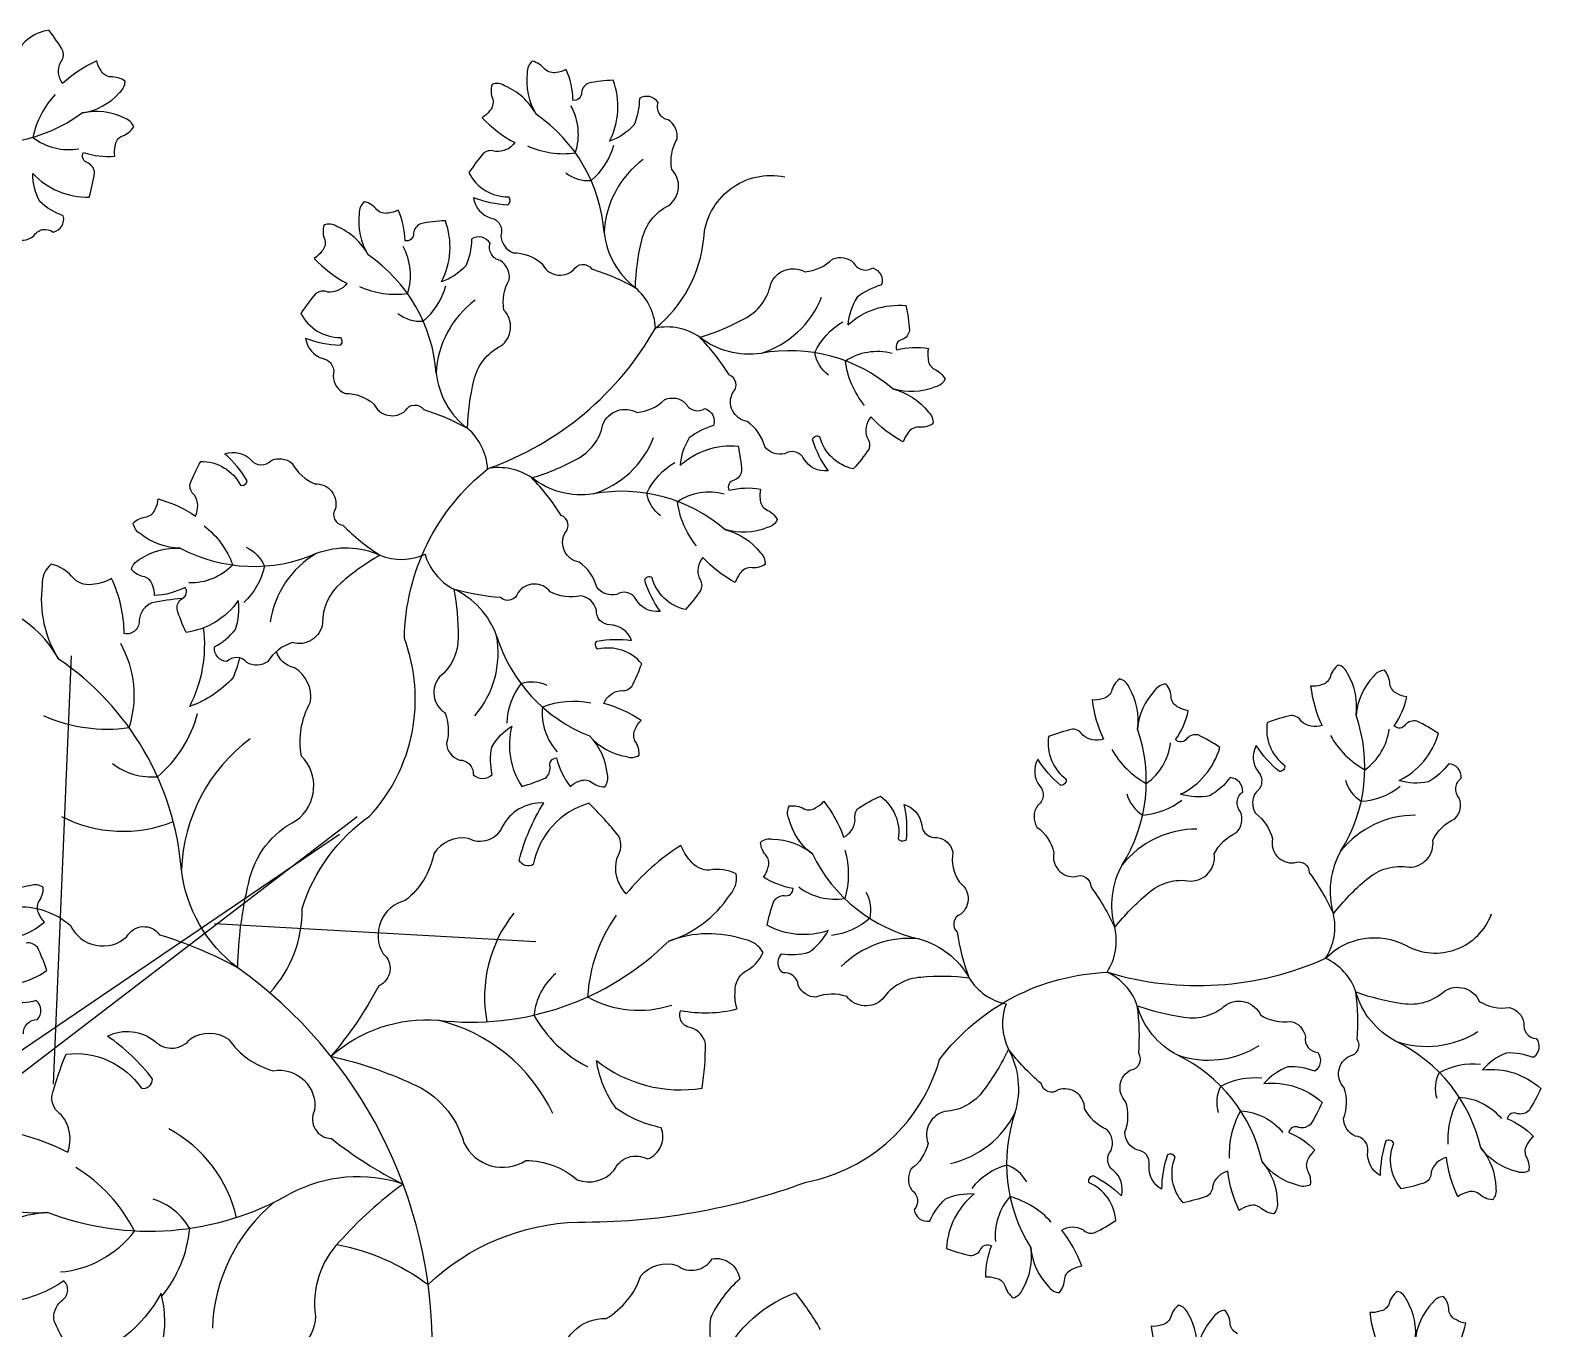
# Model space of a CAD drawing. Header units: millimetres. Extents: x 228.39 to 232.01, y 86.87 to 92.76.
# Drawn here: x 230.6875 to 231.0288, y 91.3293 to 91.6227 of the extents above; entities that cross this region are included whole.
import ezdxf

# ---------------------------------------------------------------- set-up
doc = ezdxf.new("R2010")
doc.units = ezdxf.units.MM
for name, color, linetype in [('62', 62, 'Continuous'), ('63', 63, 'Continuous'), ('CauleArvore', 253, 'Continuous')]:
    doc.layers.add(name, color=color, linetype=linetype)

msp = doc.modelspace()

# ---------------------------------------------------------------- linework, layer by layer
at = {"layer": '62'}
for points in [[(230.693202745197, 91.60814211129656, 0.1413864367129372), (230.6881438132827, 91.59843426680922, 0.210122964771746), (230.6985249428451, 91.59589964555491, 0.210122964771746)], [(230.7998805877268, 91.59654587974204, 0.1413864367129372), (230.8107106783113, 91.5949508328352, 0.210122964771746), (230.8097002248391, 91.60558902533553, 0.210122964771746)], [(230.6993083784269, 91.60397137163415, -0.2279428046577928), (230.6690012382495, 91.59820114086038, 0.2043996860364349), (230.6549318389085, 91.59561913895968, -0.2049975904848281), (230.6448132089782, 91.59431927651225, 0.1730102318134612), (230.6247390735394, 91.58830008519409, 0.1730102318134612)], [(230.8085585729412, 91.59042524809227, 0.1876286218963192), (230.8142598562833, 91.58871889803665, 0.1520058651265381), (230.8193852750884, 91.59666566501569)], [(230.7416595906927, 91.40520912775516, 0.1954096761169075), (230.7489560056534, 91.42429103527495, -0.1631901514612794), (230.7641824697438, 91.44508944905989, 0.2835782542006574), (230.7720612870612, 91.48525126402092, -0.2251438523393833), (230.7910315780741, 91.52366953510592, 0.1802530025354734), (230.8288098727848, 91.55536682629281, 0.2002582601934849), (230.8397097323997, 91.57560735896139, -0.4574430062941838), (230.8580431368692, 91.58953371425984)], [(230.7619399385646, 91.5647802600029, 0.1413864367129372), (230.7727700291491, 91.56318521309606, 0.210122964771746), (230.7717595756769, 91.5738234055964, 0.210122964771746)], [(230.770617923779, 91.55865962835313, 0.1876286218963192), (230.7763192071211, 91.55695327829751, 0.1520058651265381), (230.7814446259261, 91.56490004527656)], [(230.8678801786725, 91.54474989254183, -0.1876286218963192), (230.8647731651377, 91.54982559241029, -0.1520058651265381), (230.8711457722733, 91.55681207232807)], [(230.8824192319695, 91.54162189845437, 0.2279428046577942), (230.8526351464982, 91.54966718039778, -0.2043996860364329), (230.8388012520344, 91.55330559977912, 0.2049975904848279), (230.8288098727848, 91.55536682629281, 0.2049975904848279)], [(230.8760157210086, 91.53792475444284, -0.1413864367129372), (230.8717052960419, 91.54798732237109, -0.210122964771746), (230.8822483546685, 91.54972975477753, -0.210122964771746)], [(230.8444785828073, 91.50985627871523, 0.2279428046577942), (230.814694497336, 91.51790156065864, -0.2043996860364329), (230.8008606028721, 91.52153998003999, 0.2049975904848279), (230.7908692236226, 91.52360120655368, 0.2049975904848279)], [(230.8299395295103, 91.5129842728027, -0.1876286218963192), (230.8268325159755, 91.51805997267114, -0.1520058651265381), (230.8332051231111, 91.52504645258894)], [(230.8380750718463, 91.50615913470371, -0.1413864367129372), (230.8337646468797, 91.51622170263194, -0.210122964771746), (230.8443077055063, 91.5179641350384, -0.210122964771746)], [(230.7268295635353, 91.51070103658445, -0.1413864367129372), (230.7332857700458, 91.50186065004333, -0.210122964771746), (230.7234015205413, 91.49779939806554, -0.210122964771746)], [(230.7214176711458, 91.50566265914381, 0.2279428046577942), (230.7522472319894, 91.5044979758805, -0.2043996860364329), (230.766544666792, 91.50405290319232, 0.2049975904848279), (230.7767438375219, 91.50428362048972, 0.2049975904848279)], [(230.7362879146002, 91.50587308108497, -0.1876286218963192), (230.740453557035, 91.50162294163248, -0.1520058651265381), (230.7358090640289, 91.49338584820929)], [(230.7344088890821, 91.4108869047395, -0.2043996860364353), (230.7216812961895, 91.43303366126084, 0.2279428046577944), (230.6939139149106, 91.48061629938161, 0.2279428046577944)], [(230.8043379708189, 91.47465640509559, 0.1876286218963192), (230.7983992829633, 91.47504143602046, 0.1520058651265381), (230.7951854868334, 91.46614803746978)], [(230.7060908083608, 91.45701588200878, 0.1876286218963192), (230.7162895716937, 91.45402928926185, 0.152005865126538), (230.7253577451147, 91.4682740005664)], [(230.814167052738, 91.47063661557348, 0.1413864367129372), (230.8032550015668, 91.469763588689, 0.210122964771746), (230.8066242224995, 91.45962255786367, 0.210122964771746)], [(230.9813060918031, 91.46331838159233, 0.1413864367129372), (230.9890864566273, 91.45561766994304, 0.210122964771746), (230.9945743689237, 91.46478691061618, 0.210122964771746)], [(230.931921512287, 91.46020217199161, 0.1413864367129372), (230.9397018771112, 91.45250146034233, 0.210122964771746), (230.9451897894075, 91.46167070101546, 0.210122964771746)], [(230.9846716920091, 91.45324652503922, 0.1876286218963192), (230.98825410008, 91.44849440817694, 0.1520058651265381), (230.9970909956982, 91.4518604591539)], [(230.9352871124929, 91.4501303154385, 0.1876286218963192), (230.9388695205639, 91.44537819857622, 0.1520058651265381), (230.9477064161821, 91.4487442495532)], [(230.8715987341475, 91.43743238328426, -0.1413864367129372), (230.8715631972127, 91.42648552191537, -0.210122964771746), (230.8611941007624, 91.42906892949034, -0.210122964771746)], [(230.8642539488801, 91.43657917999919, 0.2279428046577942), (230.8884018235017, 91.41737765765924, -0.2043996860364329), (230.8996568888065, 91.40854939414845, 0.2049975904848279), (230.9080105220182, 91.40269336083112, 0.2049975904848279)], [(230.876358807257, 91.42793968803132, -0.1876286218963192), (230.8771971054552, 91.42204787011234, -0.1520058651265381), (230.8685756803638, 91.41816302098545)], [(230.7774297645163, 91.33933574524715, -0.1841083703680773), (230.8112610730076, 91.35343397237301, 0.09065442908466861), (230.8628242870416, 91.36244485700352, 0.2835782542006574), (230.8929634048098, 91.39013385704764, -0.2251438523393833), (230.9310055021397, 91.40984766756239, 0.1802530025354734), (230.9802188035423, 91.41300500582425, -0.3316125768266109), (230.9984162865816, 91.4158934951296, 0.4605227219911265), (231.0177080103944, 91.42308338330716, 0.4605227219911265)], [(230.819951657518, 91.4227340264391, 0.1413864367129372), (230.8134734222653, 91.40429061302635, 0.210122964771746), (230.8324662519956, 91.40244519464427, 0.210122964771746)], [(230.7554828820965, 91.39088539438174, -0.2043996860364329), (230.7796964411353, 91.39902013493864, 0.2279428046577942), (230.8318024282981, 91.41691150200265, 0.2279428046577942)], [(231.0152667735766, 91.37017363612917, 0.2279428046577942), (230.9960371997512, 91.39429917859782, -0.2043996860364329), (230.9870472996674, 91.40542556292137, 0.2049975904848279), (230.9802188035423, 91.41300500582426, 0.2049975904848279)], [(230.8062715188138, 91.40960198114443, 0.1876286218963192), (230.8013418660254, 91.40018746930677, 0.1520058651265381), (230.8135304030186, 91.38850059054008)], [(230.9658821940604, 91.36705742652845, 0.2279428046577942), (230.9466526202351, 91.39118296899711, -0.2043996860364329), (230.9376627201512, 91.40230935332065, 0.2049975904848279), (230.9308342240261, 91.40988879622354, 0.2049975904848279)], [(231.0054063905102, 91.3813065271989, -0.1876286218963192), (231.005910031953, 91.38723633390373, -0.1520058651265381), (231.0151828576795, 91.38908990515768)], [(230.956021810994, 91.37819031759818, -0.1876286218963192), (230.9565254524369, 91.38412012430302, -0.1520058651265381), (230.9657982781633, 91.38597369555696)], [(231.0079176275914, 91.37098842429698, -0.1413864367129372), (231.0104059235103, 91.3816487910882, -0.210122964771746), (231.019932138328, 91.37680695392233, -0.210122964771746)], [(230.9585330480753, 91.36787221469626, -0.1413864367129372), (230.9610213439942, 91.37853258148748, -0.210122964771746), (230.9705475588119, 91.3736907443216, -0.210122964771746)], [(230.6943832401912, 91.34214682262626, 0.2101229647717458), (230.7110844740444, 91.35137731220982, 0.1413864367129372), (230.6978195369262, 91.36573588015911)], [(230.9126907896286, 91.36247765271202, 0.1876286218963192), (230.9081343773683, 91.36630588593037, 0.1520058651265381), (230.9002768025449, 91.36104475095387)], [(230.771789116045, 91.3620063913046, 0.2043996860364367), (230.7463355294958, 91.3598650419542, -0.2279428046577933), (230.6914079390084, 91.35561125342264)], [(230.9182282932457, 91.35341643795557, 0.1413864367129372), (230.9089198288957, 91.3591772997095, 0.210122964771746), (230.9056267714826, 91.34901128137547, 0.210122964771746)], [(230.7172667958532, 91.336663409169, 0.1487400713347152), (230.7235850909622, 91.35194826664811, 0.1876286218963192), (230.7153243728729, 91.35863370204208, 0.1876286218963192)], [(230.7568214555069, 91.34837776285661, -0.1106796973527163), (230.7774297645163, 91.33933574524715, -0.1841083703680773)]]:
    msp.add_lwpolyline(points, format="xyb", dxfattribs=at)
for centre, radius, start, end in [((230.781711998835, 91.57430903917432), 0.03559504258891227, 4.244680177902705, 55.60775094878054), ((230.83884257742, 91.575989834082), 0.02165418735251583, 126.3429614026644, 177.4754704673334), ((230.8353208679628, 91.5789884500517), 0.01822652723244424, 186.4415046598963, 232.6499608452778), ((230.7437713496728, 91.54254341943519), 0.03559504258891227, 4.244680177902705, 55.60775094878054), ((230.815867152421, 91.55462126718574), 0.01296417636406003, 3.29685208695077, 49.63682703702965), ((230.8009019282578, 91.54422421434285), 0.02165418735251583, 126.3429614026644, 177.4754704673334), ((230.8461831960977, 91.5703378399404), 0.02165418735251583, 287.3347532780378, 338.4672623427084), ((230.7973802188006, 91.54722283031256), 0.01822652723244424, 186.4415046598963, 232.6499608452778), ((230.7779265032588, 91.5228556474466), 0.01296417636406003, 3.29685208695077, 49.63682703702965), ((230.8082425469355, 91.53857222020126), 0.02165418735251583, 287.3347532780378, 338.4672623427084), ((230.7631682057753, 91.48579941546892), 0.02165418735251583, 120.2872463401992, 171.41975540487), ((230.7891901346143, 91.5079112309271), 0.01296417636406003, 196.2493451491128, 242.5893200991914), ((230.7756931298904, 91.47980362496912), 0.01822652723244424, 19.39399772205832, 65.60245390743854), ((230.7715889069269, 91.48193657810978), 0.02165418735251583, 319.2954544648263, 10.42796352949611), ((230.82688913073, 91.49638003089309), 0.03559504258891227, 197.1971732400638, 248.5602440109438), ((230.6873358028518, 91.47243262932709), 0.02370610377805731, 342.0327875484151, 29.49889450505963), ((230.7049445947428, 91.50002788440995), 0.03525592437372765, 245.8667065243235, 278.0567283438667), ((230.904111061467, 91.45305000267422), 0.03559504258891227, 327.917719804394, 19.28079057527238), ((230.9534956409832, 91.45616621227494), 0.03559504258891227, 327.917719804394, 19.28079057527238), ((230.7603213846057, 91.4315596814086), 0.03866819170092113, 126.6829230409548, 177.8154321056262), ((230.7085004278285, 91.47225144724071), 0.03055347511947142, 242.949985042445, 291.8166944333465), ((231.0005185601024, 91.42367662689), 0.02165418735251583, 90.01600102915677, 141.1485100938255), ((230.9511339805862, 91.42056041728928), 0.02165418735251583, 90.01600102915677, 141.1485100938255), ((230.9500730738232, 91.42506248482262), 0.01822652723244424, 150.1145442863874, 196.3230004717689), ((230.9994576533393, 91.42817869442332), 0.01822652723244424, 150.1145442863874, 196.3230004717689), ((230.8207381339633, 91.40424980775119), 0.03055347511947142, 141.6344804195968, 190.5011898104985), ((230.9693498422581, 91.42007151482103), 0.01296417636406003, 326.9698917134426, 13.30986666352196), ((230.8861234179451, 91.3958436682932), 0.02165418735251583, 83.96028596669156, 135.092795031362), ((230.919965262742, 91.41695530522031), 0.01296417636406003, 326.9698917134426, 13.30986666352196), ((230.673381779548, 91.32548477017393), 0.1049658643867444, 359.5821735404677, 54.45095799120666), ((230.9201868452143, 91.39824285274533), 0.01296417636406003, 159.9223847756048, 206.262359725683), ((230.7706694834654, 91.36142035987756), 0.03866819170092113, 25.36741841810714, 76.49992748277828), ((231.0030843287328, 91.41477457366152), 0.02165418735251583, 251.0077929045287, 302.140301969199), ((230.9536997492167, 91.4116583640608), 0.02165418735251583, 251.0077929045287, 302.140301969199), ((230.8926622579666, 91.38359349282587), 0.01822652723244424, 343.0670373485498, 29.2754935339308), ((230.8906192373874, 91.38774321596694), 0.02165418735251583, 282.9684940913174, 334.101003155987), ((230.9437280326383, 91.36662014923937), 0.03559504258891227, 160.8702128665557, 212.2332836374346), ((230.7043849351861, 91.3475618498786), 0.03055347511947142, 12.87783339992797, 61.74454279083043), ((230.767338180679, 91.32811653553927), 0.03866819170092113, 129.6239489019829, 178.011604792319)]:
    msp.add_arc(centre, radius, start, end, dxfattribs=at)
at = {"layer": '63'}
for points in [[(230.6835491349045, 91.57571110852408, 0.3028472262875298), (230.6883206265719, 91.57620173853904, -0.4445358973400413), (230.6927381281613, 91.57705974881885, 0.4200628682774436), (230.6950069803259, 91.58073605285927, -0.1027662192553072), (230.6897265334001, 91.58393619801556, -0.1249756271620583), (230.6881128584632, 91.5903179903467, 0.2129696122085104), (230.7008577889501, 91.58496073474475, 0.03433418913963267), (230.7020780258171, 91.59046079324094, 0.263361124047625), (230.7005678912356, 91.59268997141294, -0.4961733732722903), (230.6995555188193, 91.5950507393227, 0.105188829234163), (230.7066479749982, 91.59423585665097, -0.1018354407082667), (230.7067261116533, 91.59650830875687, -0.2548810045278109), (230.7082469161645, 91.59875449906636, 0.1744881383592944), (230.7109191858092, 91.60083535468988, 0.2361518438993939), (230.7088266407034, 91.60278639199157, 0.172045804718615), (230.6993083784269, 91.60397137163415, 0.1720458047186181), (230.7077252872589, 91.60857106067053, 0.2361518438993874), (230.7089544989057, 91.61115453319788, 0.174488138359288), (230.7057045483599, 91.61210784669792, -0.2548810045278096), (230.7034647496823, 91.6136380490217, -0.1018354407082642), (230.7025570366625, 91.6157228034399, 0.08115707204633878), (230.6948286068458, 91.61063444531115, -0.2683901017028241), (230.694345266153, 91.6153585098607, 0.2633611240475965), (230.6949306073011, 91.61798664941507, 0.03433418913963283), (230.6917746705038, 91.62265352035871, 0.2816703646801006), (230.6837155713337, 91.61599633790665, -0.447648090788793)], [(230.7218546645676, 91.4943143934638, 0.02359304653415248), (230.7150081581923, 91.49332689685292, 0.2633611240475967), (230.7121550661973, 91.48945679800393, -0.4961733732722993), (230.7087839411714, 91.48634625959383, 0.1051888292341508), (230.7059308439381, 91.49877131721529, -0.1018354407082692), (230.7020587886454, 91.49754918134055, -0.2548810045278139), (230.6973715627146, 91.49877131721529, 0.1744881383592873), (230.6922767514648, 91.50203035003922, 0.2361518438993992), (230.6902388248696, 91.49734549011578, 0.1720458047186156), (230.6939139149106, 91.48061629938161, 0.1720458047186174), (230.681156813344, 91.49204558059476, 0.2361518438993921), (230.6760754954645, 91.49257592568773, 0.1744881383592826)], [(230.6760754954645, 91.49257592568773, 0.1744881383592826), (230.6764066183373, 91.48653698917026, -0.2548810045278165), (230.675164854498, 91.48185492492573, -0.1018354407082663), (230.672196034009, 91.47908499113777, 0.08115707204633889), (230.6853656560023, 91.46910580948939, -0.268390101702822), (230.6777009524677, 91.46547806969092, 0.2633611240476109), (230.6729279870301, 91.4648978973328, 0.034334189139633), (230.6669515992955, 91.45680510317369, 0.2816703646800977), (230.6829592004527, 91.44720379380863, -0.4476480907887908), (230.6826792827263, 91.44393403735559, -0.0804733628518486), (230.6688917178227, 91.44678989019116, 0.2990547326261485), (230.6760391121091, 91.43864546992212, -0.4445358973400563), (230.6800635908155, 91.43169004931853, 0.3028472262875256), (230.6849979347469, 91.42468868371436, -0.1775881189196615), (230.6966407919012, 91.42045088803977, 0.5077713489282397), (230.7093782239194, 91.41789852957162, -0.5541101838924329), (230.7167209389964, 91.41834797459121, -0.0536056027989116), (230.7344088890821, 91.4108869047395, -0.05303807838268965), (230.7369073072325, 91.43012795581095, -0.229967678014949), (230.7477083077106, 91.44418253175667, 0.4530091558014059), (230.7488377134818, 91.45869968313822, -0.1775881189196614), (230.750875640077, 91.47092105335952, 0.3028472262875249), (230.7472073774439, 91.47866125488214, -0.2706667237805238), (230.7431422827953, 91.48230588852923, 0.420062868277418)], [(230.7348357468255, 91.48085945473825, -0.04325406618879267), (230.7333494870728, 91.47642067053279, -0.1249756271620578), (230.723567444654, 91.46990260488492, 0.1521879076464949), (230.7267132397182, 91.48765045696301, 0.03433418913963278)], [(230.6844584388295, 91.4178135873722, 0.105188829234163), (230.6907429992721, 91.42120051348017, -0.1018354407082667), (230.6895077188638, 91.4231094991332, -0.2548810045278109), (230.6894710117141, 91.42582185417136, 0.1744881383592944), (230.6904734982851, 91.42905697485763, 0.2361518438993939), (230.687641186735, 91.42946108233774, 0.172045804718615), (230.6791548875742, 91.4249907109807, 0.1720458047186181)], [(230.6777771186774, 91.40738797708208, 0.2129696122085104), (230.6912962573325, 91.41028043809743, 0.03433418913963267), (230.6891524112059, 91.41549038485897, 0.263361124047625), (230.6866388657051, 91.41645569869, -0.4961733732722903)], [(230.6860192133311, 91.39592588266594, -0.4445358973400413), (230.6891526990177, 91.39915570764326, 0.4200628682774436), (230.6889119500746, 91.40346905222592, -0.1027662192553072), (230.6827500640852, 91.40307508546148, -0.1249756271620583)], [(230.6803051386799, 91.37433928270117, -0.08115707204633917), (230.6960061679497, 91.36919140064296, 0.2683901017028146), (230.6946261329184, 91.37755822080543, -0.263361124047613), (230.6923863730071, 91.38181278007441, -0.034334189139631), (230.6956384896028, 91.3913329830819, -0.2816703646801013), (230.7126442134613, 91.38363663379263, 0.4476480907887236), (230.7151732725605, 91.38572793034457, 0.08047336285184782), (230.7049772991752, 91.39543848996357, -0.2990547326261498), (230.7157419325272, 91.39419772592449, 0.4445358973400735), (230.7237514055764, 91.39484783830385, -0.302847226287535), (230.7323165507279, 91.3947760128843, 0.1775881189196651), (230.7424279855192, 91.38761543180765, -0.5077713489282355), (230.7517766896304, 91.37859554047728, 0.5541101838924959), (230.7555866374158, 91.37230254727858, 0.05360560279891149), (230.771789116045, 91.3620063913046, 0.05303807838268965), (230.7573912566023, 91.34900017036783, 0.2299676780149539), (230.7519835469134, 91.33211972629, -0.4530091558014004), (230.7406904270583, 91.32292795357904, 0.1775881189196833)], [(230.675561360099, 91.34911063450629, -0.1720458047186142), (230.6914079390084, 91.35561125342264, -0.1720458047186181), (230.6747494472249, 91.35959456372044, -0.2361518438993757)], [(230.8075455811059, 91.32117895998307, -0.453009155801419), (230.817682775368, 91.33163173636657, 0.1775881189196565), (230.8254974952299, 91.34124657845442, -0.3028472262875298), (230.8337281491742, 91.34361790846212, 0.4445358973400413), (230.8416176221196, 91.34514451295419, -0.4200628682774436), (230.8478288086746, 91.34056925722724, 0.1027662192553072), (230.8412179767178, 91.33174508962541, 0.1249756271620583), (230.8428036944116, 91.32009781384656, -0.2129696122085104), (230.8603388973938, 91.33747591188, -0.03433418913963267), (230.8660301894467, 91.32918014654909, -0.263361124047625)], [(230.7173043454795, 91.32557554492281, 0.1249756271620594), (230.7170955403488, 91.33732841410827, -0.2129696122085123), (230.6976432763769, 91.32212673455439, -0.03433418913963757), (230.6929641703787, 91.33103271539389, -0.2633611240476315), (230.6945221766729, 91.33558138722427, 0.4961733732723008), (230.6951608086646, 91.34012364242626, -0.1051888292341653), (230.6833209602749, 91.33539709920447, 0.1018354407082685)], [(231.0090305639618, 91.32403770121468, 0.105188829234163), (231.0119040619785, 91.33057298832124, -0.1018354407082667), (231.0097560876993, 91.33131887732516, -0.2548810045278109), (231.0080593398644, 91.33343530451569, 0.1744881383592944), (231.0068606701653, 91.33660298128771, 0.2361518438993939), (231.0043785912009, 91.33518010547202, 0.172045804718615), (231.0004349734221, 91.32643657229991, 0.1720458047186181), (230.9985267181176, 91.33583657523661, 0.2361518438993874), (230.9964216067886, 91.33777404726605, 0.174488138359288), (230.9945508573715, 91.3349507014144, -0.2548810045278096), (230.9924273396684, 91.33326283594806, -0.1018354407082642), (230.9901674868115, 91.33301142199534, 0.08115707204633878), (230.9927459701088, 91.32412483436207, -0.2683901017028241)], [(230.9603715081831, 91.32820266772444, -0.2548810045278109), (230.9586747603483, 91.33031909491497, 0.1744881383592944), (230.9574760906492, 91.33348677168699, 0.2361518438993939), (230.9549940116847, 91.33206389587131, 0.172045804718615), (230.9510503939059, 91.3233203626992, 0.1720458047186181), (230.9491421386014, 91.3327203656359, 0.2361518438993874), (230.9470370272724, 91.33465783766533, 0.174488138359288), (230.9451662778553, 91.33183449181368, -0.2548810045278096), (230.9430427601522, 91.33014662634734, -0.1018354407082642), (230.9407829072953, 91.32989521239462, 0.08115707204633878), (230.9433613905927, 91.32100862476135, -0.2683901017028241)]]:
    msp.add_lwpolyline(points, format="xyb", dxfattribs=at)
for points in [[(230.7954048821592, 91.58317733381, -0.08047336285184804), (230.7876934709033, 91.58482239535972, 0.299054732626132), (230.7916688796809, 91.58023785155748, -0.4445358973400594), (230.793899437222, 91.5763295123977, 0.3028472262875131), (230.7966393576581, 91.57239242127001, -0.1775881189196616), (230.8031451619173, 91.56998061160023, 0.5077713489282268), (230.8102695175338, 91.56850899319416, -0.5541101838924969), (230.8143828589718, 91.56873628024381, -0.05360560279891149), (230.8242631456693, 91.56449938270302, -0.05303807838268959), (230.8257261676852, 91.57526588010727, -0.2299676780149515), (230.8318213207956, 91.5831004154736, 0.453009155801419), (230.8325020132139, 91.59122612445232, -0.1775881189196565), (230.8336838401173, 91.59806319985876, 0.3028472262875298), (230.831655367667, 91.60240982499353, -0.4445358973400413), (230.8293959413058, 91.60630154626445, 0.4200628682774436), (230.8251788490842, 91.6072391147886, -0.1027662192553072), (230.8238876408473, 91.60120116562967, -0.1249756271620583), (230.8183881358623, 91.59758361603357, 0.2129696122085104), (230.8192688820309, 91.6113806348017, 0.03433418913963267), (230.8136728520046, 91.61072942867605, 0.263361124047625), (230.8120622893863, 91.60857169147482, -0.4961733732722903), (230.8101641571783, 91.60684102190675, 0.105188829234163), (230.8086077357461, 91.61380841171518, -0.1018354407082667), (230.8064353621453, 91.61313689339902, -0.2548810045278109), (230.803814622635, 91.61383685174555, 0.1744881383592944), (230.8009724073867, 91.61567880659351, 0.2361518438993939), (230.79981562214, 91.61306210266196, 0.172045804718615), (230.8018180500449, 91.60368170949307, 0.1720458047186181), (230.7947121751371, 91.61012438248743, 0.2361518438993874), (230.7918684493985, 91.61043825426978, 0.174488138359288), (230.7920338092935, 91.60705540912335, -0.2548810045278096), (230.7913228766312, 91.60443762532451, -0.1018354407082642), (230.7896511627293, 91.60289635424498, 0.08115707204633878), (230.7969928632734, 91.59726435202565, -0.2683901017028241), (230.7926886509134, 91.59525832110523, 0.2633611240475965), (230.7900139095725, 91.59494928949552, 0.03433418913963283), (230.7866403013259, 91.59043726235994, 0.2816703646801006), (230.7955724977872, 91.58500743510562, -0.447648090788793)], [(230.757464232997, 91.55141171407087, -0.08047336285184804), (230.7497528217411, 91.55305677562059, 0.299054732626132), (230.7537282305186, 91.54847223181835, -0.4445358973400594), (230.7559587880598, 91.54456389265857, 0.3028472262875131), (230.7586987084959, 91.54062680153088, -0.1775881189196616), (230.7652045127551, 91.53821499186108, 0.5077713489282268), (230.7723288683715, 91.53674337345501, -0.5541101838924969), (230.7764422098096, 91.53697066050468, -0.05360560279891149), (230.7863224965071, 91.53273376296387, -0.05303807838268959), (230.787785518523, 91.54350026036813, -0.2299676780149515), (230.7938806716334, 91.55133479573446, 0.453009155801419), (230.7945613640517, 91.55946050471319, -0.1775881189196565), (230.7957431909551, 91.56629758011961, 0.3028472262875298), (230.7937147185048, 91.5706442052544, -0.4445358973400413), (230.7914552921436, 91.5745359265253, 0.4200628682774436), (230.787238199922, 91.57547349504947, -0.1027662192553072), (230.7859469916851, 91.56943554589053, -0.1249756271620583), (230.7804474867001, 91.56581799629444, 0.2129696122085104), (230.7813282328686, 91.57961501506256, 0.03433418913963267), (230.7757322028424, 91.5789638089369, 0.263361124047625), (230.7741216402241, 91.57680607173567, -0.4961733732722903), (230.7722235080161, 91.57507540216761, 0.105188829234163), (230.7706670865839, 91.58204279197605, -0.1018354407082667), (230.7684947129831, 91.58137127365988, -0.2548810045278109), (230.7658739734727, 91.58207123200641, 0.1744881383592944), (230.7630317582244, 91.58391318685437, 0.2361518438993939), (230.7618749729778, 91.58129648292282, 0.172045804718615), (230.7638774008826, 91.57191608975394, 0.1720458047186181), (230.7567715259749, 91.5783587627483, 0.2361518438993874), (230.7539278002363, 91.57867263453065, 0.174488138359288), (230.7540931601313, 91.57528978938421, -0.2548810045278096), (230.753382227469, 91.57267200558537, -0.1018354407082642), (230.751710513567, 91.57113073450584, 0.08115707204633878), (230.7590522141112, 91.5654987322865, -0.2683901017028241), (230.7547480017512, 91.5634927013661, 0.2633611240475965), (230.7520732604102, 91.56318366975638, 0.03433418913963283), (230.7486996521637, 91.55867164262081, 0.2816703646801006), (230.757631848625, 91.55324181536648, -0.447648090788793)], [(230.8642353798132, 91.5301804970874, 0.08047336285184804), (230.8677969664052, 91.52314578373097, -0.299054732626132), (230.862348544149, 91.52581722748685, 0.4445358973400594), (230.8579998773817, 91.5269746380793, -0.3028472262875131), (230.8534932113874, 91.52861713987824, 0.1775881189196616), (230.849498524918, 91.53429030433503, -0.5077713489282268), (230.8462546814536, 91.54080180057325, 0.5541101838924969), (230.8454229722954, 91.54483658644928, 0.05360560279891149), (230.8388012520344, 91.55330559977912, 0.05303807838268959), (230.8488360874627, 91.5574721304343, 0.2299676780149515), (230.8548523097602, 91.56536743949177, -0.453009155801419), (230.8625340673252, 91.56810259749226, 0.1775881189196565), (230.8688419034395, 91.57099284289671, -0.3028472262875298), (230.8735626387122, 91.57014283758579, 0.4445358973400413), (230.8779026190715, 91.56895326942319, -0.4200628682774436), (230.8798870053253, 91.56511593796263, 0.1027662192553072), (230.8743797065875, 91.5623242163844, 0.1249756271620583), (230.8722881139373, 91.55608270532173, -0.2129696122085104), (230.8854016304643, 91.56046096125294, -0.03433418913963267), (230.8862025063689, 91.55488438351581, -0.263361124047625), (230.8845281431951, 91.55277577028926, 0.4961733732722903), (230.8833401675663, 91.55049830746006, -0.105188829234163), (230.8904739350581, 91.55077458592707, 0.1018354407082667), (230.8903800244489, 91.54850273102238, 0.2548810045278109), (230.8917266375384, 91.5461479804082, -0.1744881383592944), (230.8942339207294, 91.5438710271413, -0.2361518438993939), (230.8919998449259, 91.54208379551761, -0.172045804718615), (230.8824192319695, 91.54162189845437, -0.1720458047186181), (230.8904642566059, 91.5363989613383, -0.2361518438993874), (230.8914946091337, 91.53372994181032, -0.174488138359288), (230.8881818805618, 91.53302509105407, 0.2548810045278096), (230.8858327926995, 91.5316686237736, 0.1018354407082642), (230.8847700466671, 91.52965847084877, -0.08115707204633878), (230.8774484791911, 91.53531662121547, 0.2683901017028241), (230.8766093283726, 91.53064262613657, -0.2633611240475965), (230.8769942762347, 91.5279777514828, -0.03433418913963283), (230.8734945045134, 91.523562865372, -0.2816703646801006), (230.8659618354858, 91.53081035148473, 0.447648090788793)], [(230.826294730651, 91.49841487734827, 0.08047336285184804), (230.829856317243, 91.49138016399183, -0.299054732626132), (230.8244078949868, 91.4940516077477, 0.4445358973400594), (230.8200592282195, 91.49520901834016, -0.3028472262875131), (230.8155525622252, 91.4968515201391, 0.1775881189196616), (230.8115578757558, 91.50252468459588, -0.5077713489282268), (230.8083140322913, 91.50903618083412, 0.5541101838924969), (230.8074823231331, 91.51307096671015, 0.05360560279891149), (230.8008606028721, 91.52153998003999, 0.05303807838268959), (230.8108954383005, 91.52570651069516, 0.2299676780149515), (230.816911660598, 91.53360181975263, -0.453009155801419), (230.824593418163, 91.53633697775312, 0.1775881189196565), (230.8309012542773, 91.53922722315758, -0.3028472262875298), (230.83562198955, 91.53837721784664, 0.4445358973400413), (230.8399619699093, 91.53718764968404, -0.4200628682774436), (230.8419463561631, 91.5333503182235, 0.1027662192553072), (230.8364390574253, 91.53055859664526, 0.1249756271620583), (230.8343474647751, 91.5243170855826, -0.2129696122085104), (230.847460981302, 91.52869534151381, -0.03433418913963267), (230.8482618572067, 91.52311876377667, -0.263361124047625), (230.8465874940329, 91.52101015055013, 0.4961733732722903), (230.8453995184041, 91.51873268772093, -0.105188829234163), (230.8525332858958, 91.51900896618793, 0.1018354407082667), (230.8524393752867, 91.51673711128325, 0.2548810045278109), (230.8537859883762, 91.51438236066905, -0.1744881383592944), (230.8562932715672, 91.51210540740216, -0.2361518438993939), (230.8540591957637, 91.51031817577848, -0.172045804718615), (230.8444785828073, 91.50985627871523, -0.1720458047186181), (230.8525236074436, 91.50463334159917, -0.2361518438993874), (230.8535539599715, 91.50196432207119, -0.174488138359288), (230.8502412313996, 91.50125947131494, 0.2548810045278096), (230.8478921435373, 91.49990300403445, 0.1018354407082642), (230.8468293975049, 91.49789285110963, -0.08115707204633878), (230.8395078300289, 91.50355100147632, 0.2683901017028241), (230.8386686792104, 91.49887700639744, -0.2633611240475965), (230.8390536270725, 91.49621213174366, -0.03433418913963283), (230.8355538553512, 91.49179724563287, -0.2816703646801006), (230.8280211863235, 91.4990447317456, 0.447648090788793)], [(230.7365743469942, 91.52088873288953, 0.08047336285184804), (230.7315265982375, 91.52694615177452, -0.299054732626132), (230.7374351778122, 91.52556390569208, 0.4445358973400594), (230.7419326237532, 91.52541066751171, -0.3028472262875131), (230.7466927786632, 91.52482009509764, 0.1775881189196616), (230.7518574258536, 91.52018665853913, -0.5077713489282268), (230.7564782405658, 91.51456792424413, 0.5541101838924969), (230.7581931572391, 91.51082222030591, 0.05360560279891149), (230.766544666792, 91.50405290319232, 0.05303807838268959), (230.7576990542184, 91.49774314582996, 0.2299676780149515), (230.7536055860418, 91.48870022848358, -0.453009155801419), (230.7467323479339, 91.48431285039563, 0.1775881189196565), (230.7412328353285, 91.48008228588886, -0.3028472262875298), (230.7364416904659, 91.47985254375209, 0.4445358973400413), (230.7319455020214, 91.4800390682916, -0.4200628682774436), (230.7291514947219, 91.48333397720585, 0.1027662192553072), (230.7338929220583, 91.48728908979228, 0.1249756271620583), (230.7345323052581, 91.49384060940866, -0.2129696122085104), (230.7227338015371, 91.48663444880486, -0.03433418913963267), (230.7207033516337, 91.49188962669558, -0.263361124047625), (230.7218624816729, 91.494319885803, 0.4961733732722903), (230.7225097532216, 91.49680567794537, -0.105188829234163), (230.7156194214422, 91.49493744445172, 0.1018354407082667), (230.7152017220672, 91.49717254425768, 0.2548810045278109), (230.7133615708211, 91.4991655471828, -0.1744881383592944), (230.7104077190118, 91.5008225760505, -0.2361518438993939), (230.7121843559526, 91.50306508641901, -0.172045804718615), (230.7214176711458, 91.50566265914381, -0.1720458047186181), (230.7124066569271, 91.50894946857959, -0.2361518438993874), (230.7108042781866, 91.5113196318534, -0.174488138359288), (230.7138747310997, 91.51274907373343, 0.2548810045278096), (230.7158600066059, 91.51459755917625, 0.1018354407082642), (230.716445150533, 91.51679477343413, -0.08115707204633878), (230.7248486650923, 91.51292166629241, 0.2683901017028241), (230.7246188211329, 91.51766482724771, -0.2633611240475965), (230.7236463545871, 91.52017561409535, -0.03433418913963283), (230.7260675128347, 91.52526261853933, -0.2816703646801006), (230.7350329963326, 91.51988793126634, 0.447648090788793)], [(230.815532412562, 91.48466821395772, -0.08047336285184804), (230.8234163457421, 91.48479346838245, 0.299054732626132), (230.8185144925287, 91.48837030384092, -0.4445358973400594), (230.8154646615789, 91.49167923616261, 0.3028472262875131), (230.8119119832825, 91.49490201872838, -0.1775881189196616), (230.8050311206523, 91.49579423193549, 0.5077713489282268), (230.7977581822935, 91.495631531868, -0.5541101838924969), (230.793800444511, 91.49448805085198, -0.05360560279891149), (230.783221878126, 91.49640254797517, -0.05303807838268959), (230.784209316722, 91.4855820644003, -0.2299676780149515), (230.7800253040264, 91.4765806826392, 0.453009155801419), (230.7811832523799, 91.46850914968776, -0.1775881189196565), (230.7815639786973, 91.46158113681149, 0.3028472262875298), (230.7845151051256, 91.45779977418034, -0.4445358973400413), (230.7875893455797, 91.4545135076722, 0.4200628682774436), (230.7919092886476, 91.4545450264298, -0.1027662192553072), (230.7918142792074, 91.46071876289675, -0.1249756271620583), (230.7963630074613, 91.4654769444225, 0.2129696122085104), (230.7985971770023, 91.45183356041547, 0.03433418913963267), (230.8039048596875, 91.45372250879642, 0.263361124047625), (230.8049908016979, 91.45618634152756, -0.4961733732722903), (230.8064527207017, 91.45829842956059, 0.105188829234163), (230.8095312331155, 91.45185717737364, -0.1018354407082667), (230.8114978172015, 91.45299853224525, -0.2548810045278109), (230.8142087660838, 91.45290380407951, 0.1744881383592944), (230.8173915261388, 91.45174577834058, 0.2361518438993939), (230.8179323623616, 91.45455518891086, 0.172045804718615), (230.813878333558, 91.46324807933789, 0.1720458047186181), (230.8222474888918, 91.4585620647716, 0.2361518438993874), (230.8250892117663, 91.45889358049853, 0.174488138359288), (230.8241698179314, 91.46215328909838, -0.2548810045278096), (230.8242759036874, 91.46486381729048, -0.1018354407082642), (230.825559617676, 91.46674057574751, 0.08115707204633878), (230.8171423432356, 91.47058368736101, -0.2683901017028241), (230.8208874023456, 91.47350343672633, 0.2633611240475965), (230.8234248209372, 91.47440413016359, 0.03433418913963283), (230.825701252294, 91.47955752533096, 0.2816703646801006), (230.8157792662378, 91.48284710742219, -0.447648090788793)], [(230.9697808170853, 91.45519939130132, -0.08047336285184804), (230.9645426433774, 91.46109291548167, 0.299054732626132), (230.965029581326, 91.4550443777859, -0.4445358973400594), (230.964511358985, 91.45057426061321, 0.3028472262875131), (230.9643864722226, 91.44577923675087, -0.1775881189196616), (230.968199133395, 91.43998217458736, 0.5077713489282268), (230.9730670923383, 91.4345761520746, -0.5541101838924969), (230.9765156474238, 91.43232255383819, -0.05360560279891149), (230.9819657910241, 91.4230560927698, -0.05303807838268959), (230.9895224647569, 91.43086343430653, -0.2299676780149515), (230.9990741413047, 91.43356460275211, 0.453009155801419), (231.0044361486558, 91.4397078401512, -0.1775881189196565), (231.0094385181577, 91.44451602216827, 0.3028472262875298), (231.0103791875306, 91.44921953061143, -0.4445358973400413), (231.0108643074074, 91.45369336125611, 0.4200628682774436), (231.0080222170622, 91.45694688611567, -0.1027662192553072), (231.0034051207983, 91.45284731652274, -0.1249756271620583), (230.9968314380089, 91.45319070368528, 0.2129696122085104), (231.0057142590689, 91.46378451936792, 0.03433418913963267), (231.0008200500678, 91.46657492072377, 0.263361124047625), (230.9982442739108, 91.46579062552054, -0.4961733732722903), (230.995689809017, 91.46552075121724, 0.105188829234163), (230.9985633070337, 91.47205603832381, -0.1018354407082667), (230.9964153327545, 91.47280192732774, -0.2548810045278109), (230.9947185849197, 91.47491835451827, 0.1744881383592944), (230.9935199152205, 91.47808603129027, 0.2361518438993939), (230.9910378362561, 91.4766631554746, 0.172045804718615), (230.9870942184773, 91.46791962230249, 0.1720458047186181), (230.9851859631728, 91.47731962523919, 0.2361518438993874), (230.9830808518438, 91.47925709726861, 0.174488138359288), (230.9812101024267, 91.47643375141698, -0.2548810045278096), (230.9790865847236, 91.47474588595064, -0.1018354407082642), (230.9768267318667, 91.47449447199791, 0.08115707204633878), (230.9794052151641, 91.46560788436463, -0.2683901017028241), (230.9747491707473, 91.46654150874463, 0.2633611240475965), (230.9724111984362, 91.4678770338283, 0.03433418913963283), (230.967020361909, 91.46624042055373, 0.2816703646801006), (230.9709999945429, 91.45657451750573, -0.447648090788793)], [(230.9203962375692, 91.4520831817006, -0.08047336285184804), (230.9151580638612, 91.45797670588095, 0.299054732626132), (230.9156450018098, 91.45192816818519, -0.4445358973400594), (230.9151267794689, 91.44745805101249, 0.3028472262875131), (230.9150018927065, 91.44266302715015, -0.1775881189196616), (230.9188145538788, 91.43686596498665, 0.5077713489282268), (230.9236825128221, 91.43145994247388, -0.5541101838924969), (230.9271310679077, 91.42920634423747, -0.05360560279891149), (230.932581211508, 91.41993988316908, -0.05303807838268959), (230.9401378852407, 91.42774722470581, -0.2299676780149515), (230.9496895617885, 91.4304483931514, 0.453009155801419), (230.9550515691397, 91.43659163055048, -0.1775881189196565), (230.9600539386416, 91.44139981256755, 0.3028472262875298), (230.9609946080144, 91.44610332101071, -0.4445358973400413), (230.9614797278913, 91.4505771516554, 0.4200628682774436), (230.958637637546, 91.45383067651497, -0.1027662192553072), (230.9540205412822, 91.44973110692203, -0.1249756271620583), (230.9474468584927, 91.45007449408456, 0.2129696122085104), (230.9563296795527, 91.4606683097672, 0.03433418913963267), (230.9514354705516, 91.46345871112305, 0.263361124047625), (230.9488596943946, 91.46267441591982, -0.4961733732722903), (230.9463052295009, 91.46240454161654, 0.105188829234163), (230.9491787275176, 91.4689398287231, -0.1018354407082667), (230.9470307532384, 91.46968571772702, -0.2548810045278109), (230.9453340054035, 91.47180214491755, 0.1744881383592944), (230.9441353357044, 91.47496982168957, 0.2361518438993939), (230.94165325674, 91.47354694587388, 0.172045804718615), (230.9377096389612, 91.46480341270177, 0.1720458047186181), (230.9358013836567, 91.47420341563847, 0.2361518438993874), (230.9336962723277, 91.47614088766791, 0.174488138359288), (230.9318255229106, 91.47331754181626, -0.2548810045278096), (230.9297020052074, 91.47162967634992, -0.1018354407082642), (230.9274421523506, 91.4713782623972, 0.08115707204633878), (230.9300206356479, 91.46249167476392, -0.2683901017028241), (230.9253645912312, 91.4634252991439, 0.2633611240475965), (230.92302661892, 91.4647608242276, 0.03433418913963283), (230.9176357823929, 91.46312421095301, 0.2816703646801006), (230.9216154150267, 91.45345830790501, -0.447648090788793)], [(230.7980375748267, 91.43512523247499, -0.08047336285184804), (230.8035431932109, 91.44808443799059, 0.299054732626132), (230.7941546865151, 91.44267400652662, -0.4445358973400594), (230.7865448191756, 91.44009249074966, 0.3028472262875131), (230.7787113739142, 91.4366278110108, -0.1775881189196616), (230.7722714917712, 91.42604277662831, 0.5077713489282268), (230.7672695164555, 91.41405374200863, -0.5541101838924969), (230.7662694998578, 91.40676557129636, -0.05360560279891149), (230.7554828820965, 91.39088539438174, -0.05303807838268959), (230.7738596995202, 91.38466022603365, -0.2299676780149515), (230.7855217964895, 91.37131151034173, 0.453009155801419), (230.7995351552528, 91.36735562639467, -0.1775881189196565), (230.8111190969404, 91.36295934047678, 0.3028472262875298), (230.8194285966228, 91.36503758141193, -0.4445358973400413), (230.8270191468376, 91.36767535548626, 0.4200628682774436), (230.8300964880334, 91.37474937658833, -0.1027662192553072), (230.8199506430806, 91.37906572495473, -0.1249756271620583), (230.8154786274074, 91.38993653952824, 0.2129696122085104), (230.8393660665945, 91.38370180745935, 0.03433418913963267), (230.8401270189968, 91.39373333172526, 0.263361124047625), (230.8368919581381, 91.39729032206455, -0.4961733732722903), (230.8345033371144, 91.40120624120897, 0.105188829234163), (230.8472466819566, 91.40156593962377, -0.1018354407082667), (230.8468080442192, 91.40560252546099, -0.2548810045278109), (230.8489261113471, 91.40995884210055, 0.1744881383592944), (230.8531214543291, 91.41431515865035, 0.2361518438993939), (230.8489275252248, 91.41723269459318, 0.172045804718615), (230.8318024282981, 91.41691150200265, 0.1720458047186181), (230.8455126325601, 91.42717806951678, 0.2361518438993874), (230.847029681585, 91.43205655489301, 0.174488138359288), (230.8410431622265, 91.43291677729994, -0.2548810045278096), (230.8366957581706, 91.43505307807393, -0.1018354407082642), (230.8345621841837, 91.4385076822956, 0.08115707204633878), (230.8221929506177, 91.42755208688467, -0.2683901017028241), (230.8201396312448, 91.43577960509319, 0.2633611240475965), (230.8205072472083, 91.44057362819878, 0.03433418913963283), (230.8137444000228, 91.44802174377268, 0.2816703646801006), (230.8011888493639, 91.43420919209011, -0.447648090788793)], [(230.8854847285254, 91.43986736188809, 0.08047336285184804), (230.8850063801947, 91.447737766829, -0.299054732626132), (230.8889477931085, 91.44312396351008, 0.4445358973400594), (230.8924803816103, 91.44033625470007, -0.3028472262875131), (230.8959655480436, 91.4370405809486, 0.1775881189196616), (230.8973816317767, 91.43024815709525, -0.5077713489282268), (230.8977758942465, 91.42298409068674, 0.5541101838924969), (230.8969385898944, 91.41895046221957, 0.05360560279891149), (230.8996568888065, 91.40854939414845, 0.05303807838268959), (230.8887925724402, 91.40870601364585, 0.2299676780149515), (230.8801377163749, 91.40384552989067, -0.453009155801419), (230.8720012455109, 91.40438249399918, 0.1775881189196565), (230.8650644112442, 91.40423201044442, -0.3028472262875298), (230.8610683297106, 91.40688515629793, 0.4445358973400413), (230.8575564728946, 91.4096989373193, -0.4200628682774436), (230.8572573607714, 91.41400862796715, 0.1027662192553072), (230.8634202683191, 91.41438627769313, 0.1249756271620583), (230.8678164571929, 91.41928574129085, -0.2129696122085104), (230.8540421227731, 91.42046944395321, -0.03433418913963267), (230.8555194187053, 91.42590609900957, -0.263361124047625), (230.8578929382651, 91.42717737658589, 0.4961733732722903), (230.8598869765697, 91.42879661538011, -0.105188829234163), (230.8532290561583, 91.43137325354097, 0.1018354407082667), (230.8542165928199, 91.4334214027671, 0.2548810045278109), (230.8539147153301, 91.43611715632575, -0.1744881383592944), (230.8525165569434, 91.43920198019518, -0.2361518438993939), (230.8552763497908, 91.43995619171203, -0.172045804718615), (230.8642539488801, 91.43657917999919, -0.1720458047186181), (230.8589413094082, 91.44456525258578, -0.2361518438993874), (230.8590544201497, 91.447424010626, -0.174488138359288), (230.8623749198021, 91.44675672714962, 0.2548810045278096), (230.865069384883, 91.44706989674559, 0.1018354407082642), (230.8668424187642, 91.44849344680314, -0.08115707204633878), (230.8713183080943, 91.44039490183609, 0.2683901017028241), (230.8739429466153, 91.44435238547192, -0.2633611240475965), (230.8746468502069, 91.44695128168196, -0.03433418913963283), (230.8796109579052, 91.44961534929237, -0.2816703646801006), (230.8836500727302, 91.43997415076396, 0.447648090788793)], [(230.9444545818932, 91.36861164057255, 0.08047336285184804), (230.943156662477, 91.36083426979263, -0.299054732626132), (230.9403496859606, 91.36621412106, 0.4445358973400594), (230.9375318253896, 91.36972270535207, -0.3028472262875131), (230.9348740371161, 91.37371570072364, 0.1775881189196616), (230.9350164586399, 91.38065270519618, -0.5077713489282268), (230.9362604178736, 91.38782031770712, 0.5541101838924969), (230.9379805279529, 91.39156363956133, 0.05360560279891149), (230.9376627201512, 91.40230935332065, 0.05303807838268959), (230.9482155023764, 91.39972155752451, 0.2299676780149515), (230.9577395902137, 91.40251844628045, -0.453009155801419), (230.9655486819486, 91.40017141094802, 0.1775881189196565), (230.9723427469751, 91.39876322226813, -0.3028472262875298), (230.9756424689314, 91.39528188839233, 0.4445358973400413), (230.9784342814029, 91.39175254212756, -0.4200628682774436), (230.9777597956742, 91.38748546226608, 0.1027662192553072), (230.9716690480432, 91.38849879441919, 0.1249756271620583), (230.9662865338661, 91.38470936685125, -0.2129696122085104), (230.979445078789, 91.38046836034192, -0.03433418913963267), (230.9767867822212, 91.37550115983956, -0.263361124047625), (230.974188705837, 91.37479423630842, 0.4961733732722903), (230.9718824621837, 91.37366314690236, -0.105188829234163), (230.9777934445206, 91.3696597413233, 0.1018354407082667), (230.9763719560292, 91.36788505420176, 0.2548810045278109), (230.976061918129, 91.36519022697757, -0.1744881383592944), (230.976733060211, 91.36187050507876, -0.2361518438993939), (230.9738744355577, 91.36175407198952, -0.172045804718615), (230.9658821940604, 91.36705742652845, -0.1720458047186181), (230.9692696371814, 91.35808375823619, -0.2361518438993874), (230.9685186335815, 91.3553230907145, -0.174488138359288), (230.9654321868677, 91.35671766300108, 0.2548810045278096), (230.9627360842902, 91.35701640730522, 0.1018354407082642), (230.9606890841539, 91.35602649096906, -0.08115707204633878), (230.9581423110174, 91.36492221817205, 0.2683901017028241), (230.9546974105922, 91.36165372231704, -0.2633611240475965), (230.9534288923586, 91.35927872689226, -0.03433418913963283), (230.9479939578745, 91.35779511352382, -0.2816703646801006), (230.9462186211753, 91.36809634341341, 0.447648090788793)], [(230.9938391614094, 91.37172785017326, 0.08047336285184804), (230.9925412419932, 91.36395047939334, -0.299054732626132), (230.9897342654767, 91.3693303306607, 0.4445358973400594), (230.9869164049057, 91.3728389149528, -0.3028472262875131), (230.9842586166322, 91.37683191032434, 0.1775881189196616), (230.984401038156, 91.38376891479689, -0.5077713489282268), (230.9856449973897, 91.39093652730784, 0.5541101838924969), (230.9873651074691, 91.39467984916205, 0.05360560279891149), (230.9870472996674, 91.40542556292137, 0.05303807838268959), (230.9976000818926, 91.40283776712523, 0.2299676780149515), (231.0071241697298, 91.40563465588116, -0.453009155801419), (231.0149332614647, 91.40328762054872, 0.1775881189196565), (231.0217273264912, 91.40187943186884, -0.3028472262875298), (231.0250270484476, 91.39839809799305, 0.4445358973400413), (231.027818860919, 91.39486875172828, -0.4200628682774436), (231.0271443751903, 91.3906016718668, 0.1027662192553072), (231.0210536275594, 91.39161500401991, 0.1249756271620583), (231.0156711133822, 91.38782557645196, -0.2129696122085104), (231.0288296583051, 91.38358456994264, -0.03433418913963267), (231.0261713617373, 91.37861736944028, -0.263361124047625), (231.0235732853532, 91.37791044590912, 0.4961733732722903), (231.0212670416998, 91.37677935650308, -0.105188829234163), (231.0271780240367, 91.37277595092402, 0.1018354407082667), (231.0257565355454, 91.37100126380248, 0.2548810045278109), (231.0254464976451, 91.36830643657828, -0.1744881383592944), (231.0261176397271, 91.36498671467947, -0.2361518438993939), (231.0232590150739, 91.36487028159024, -0.172045804718615), (231.0152667735766, 91.37017363612917, -0.1720458047186181), (231.0186542166975, 91.36119996783691, -0.2361518438993874), (231.0179032130976, 91.35843930031523, -0.174488138359288), (231.0148167663838, 91.3598338726018, 0.2548810045278096), (231.0121206638063, 91.36013261690593, 0.1018354407082642), (231.01007366367, 91.35914270056978, -0.08115707204633878), (231.0075268905336, 91.36803842777277, 0.2683901017028241), (231.0040819901084, 91.36476993191775, -0.2633611240475965), (231.0028134718747, 91.36239493649298, -0.03433418913963283), (230.9973785373907, 91.36091132312454, -0.2816703646801006), (230.9956032006914, 91.37121255301413, 0.447648090788793)], [(230.9276405062824, 91.36391216119974, -0.08047336285184804), (230.9340663938373, 91.35934269075, 0.299054732626132), (230.9322361075739, 91.36512818718651, -0.4445358973400594), (230.9317391985824, 91.36960072375835, 0.3028472262875131), (230.9307861363602, 91.3743017367284, -0.1775881189196616), (230.9257711122474, 91.37909671828113, 0.5077713489282268), (230.919815289928, 91.38327407201058, -0.5541101838924969), (230.9159493505806, 91.3846973605098, -0.05360560279891149), (230.9085608659943, 91.39250643609613, -0.05303807838268959), (230.9029464239352, 91.38320396652401, -0.2299676780149515), (230.8942432260749, 91.37843058377696, 0.453009155801419), (230.8903946124318, 91.37124179656344, -0.1775881189196565), (230.8865972426822, 91.36543470624832, 0.3028472262875298), (230.8867347663164, 91.36064002817844, -0.4445358973400413), (230.8872647678701, 91.35617129230738, 0.4200628682774436), (230.8907637998441, 91.35363758419722, -0.1027662192553072), (230.8943445297204, 91.35866773551801, -0.1249756271620583), (230.9008279212137, 91.35980653089254, 0.2129696122085104), (230.894545642876, 91.34749123878927, 0.03433418913963267), (230.8999407739821, 91.34586883877083, 0.263361124047625), (230.9022752183917, 91.34721052095213, -0.4961733732722903), (230.9047041976592, 91.3480460942589, 0.105188829234163), (230.9033686515648, 91.34103301468949, -0.1018354407082667), (230.9056291591758, 91.34078755746158, -0.2548810045278109), (230.9077571178806, 91.33910529439692, 0.1744881383592944), (230.9096353017405, 91.33628688871853, 0.2361518438993939), (230.9117352995429, 91.33822990204895, 0.172045804718615), (230.913618774473, 91.34763490155478, 0.1720458047186181), (230.9175854221742, 91.3389017921697, 0.2361518438993874), (230.9200712425136, 91.3374854628251, 0.174488138359288), (230.9212615596244, 91.34065628769496, -0.2548810045278096), (230.9229527237138, 91.34277717932127, -0.1018354407082642), (230.9250987247397, 91.34352872672997, 0.08115707204633878), (230.9205939806454, 91.35161125705923, -0.2683901017028241), (230.9253408232654, 91.35174500770232, 0.2633611240475965), (230.9279186574902, 91.35096750369176, 0.03433418913963283), (230.9328054953794, 91.35377079406504, 0.2816703646801006), (230.9267605742901, 91.36229875317946, -0.447648090788793)]]:
    msp.add_lwpolyline(points, format="xyb", close=True, dxfattribs=at)
at = {"layer": 'CauleArvore'}
for p, q in [((230.6928286809787, 91.38460901211548), (230.6968629396848, 91.4813070804692)), ((230.571800635263, 91.29999821873047), (230.761411234182, 91.44504530812145)), ((230.5435607467206, 91.2959691314541), (230.7573769754759, 91.44101622084509)), ((230.7291370869334, 91.42087078446322), (230.8017539247094, 91.41684171032645))]:
    msp.add_line(p, q, dxfattribs=at)

doc.saveas('drawing.dxf')
